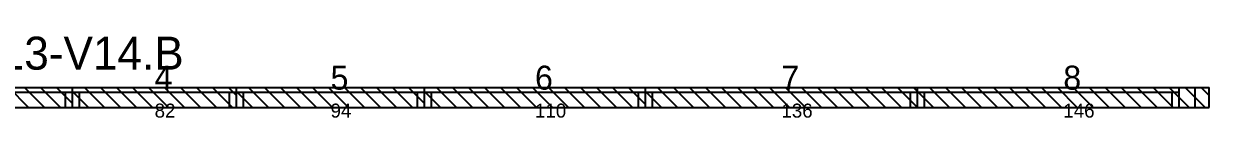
# Model space of a CAD drawing. Header units: metres. Extents: x -10 to 74425, y -2037 to 26.
# Drawn here: x 51243 to 51836, y -879 to -838 of the extents above; entities that cross this region are included whole.
import ezdxf

# ---------------------------------------------------------------- set-up
doc = ezdxf.new("R2010")
doc.units = ezdxf.units.M
doc.layers.add('VIGAS', color=7, linetype='Continuous')

msp = doc.modelspace()

# ---------------------------------------------------------------- linework, layer by layer
at = {"layer": 'VIGAS'}
for p, q in [((51197.1, -864), (51267.1, -864)), ((51245.1, -874), (51235.1, -864)), ((51253.1, -874), (51243.1, -864)), ((51261.1, -874), (51251.1, -864)), ((51267.1, -872), (51259.1, -864)), ((51267.1, -874), (51267.1, -864)), ((51267.1, -874), (51267.1, -864)), ((51267.1, -864), (51349.1, -864)), ((51267.1, -874), (51267.1, -864)), ((51267.1, -874), (51267.1, -864)), ((51267.1, -874), (51267.1, -864)), ((51267.1, -864), (51267.1, -864)), ((51283.1, -874), (51273.1, -864)), ((51291.1, -874), (51281.1, -864)), ((51299.1, -874), (51289.1, -864)), ((51307.1, -874), (51297.1, -864)), ((51315.1, -874), (51305.1, -864)), ((51323.1, -874), (51313.1, -864)), ((51331.1, -874), (51321.1, -864)), ((51339.1, -874), (51329.1, -864)), ((51347.1, -874), (51337.1, -864)), ((51349.1, -868), (51345.1, -864)), ((51349.1, -874), (51349.1, -864)), ((51349.1, -874), (51349.1, -864)), ((51349.1, -864), (51443.1, -864)), ((51349.1, -874), (51349.1, -864)), ((51349.1, -874), (51349.1, -864)), ((51349.1, -874), (51349.1, -864)), ((51365.1, -874), (51355.1, -864)), ((51373.1, -874), (51363.1, -864)), ((51381.1, -874), (51371.1, -864)), ((51389.1, -874), (51379.1, -864)), ((51397.1, -874), (51387.1, -864)), ((51405.1, -874), (51395.1, -864)), ((51413.1, -874), (51403.1, -864)), ((51421.1, -874), (51411.1, -864)), ((51429.1, -874), (51419.1, -864)), ((51437.1, -874), (51427.1, -864)), ((51443.1, -872), (51435.1, -864)), ((51443.1, -874), (51443.1, -864)), ((51443.1, -874), (51443.1, -864)), ((51443.1, -864), (51553.6, -864)), ((51443.1, -874), (51443.1, -864)), ((51443.1, -874), (51443.1, -864)), ((51443.1, -874), (51443.1, -864)), ((51443.1, -864), (51443.1, -864)), ((51459.1, -874), (51449.1, -864)), ((51467.1, -874), (51457.1, -864)), ((51475.1, -874), (51465.1, -864)), ((51483.1, -874), (51473.1, -864)), ((51491.1, -874), (51481.1, -864)), ((51499.1, -874), (51489.1, -864)), ((51507.1, -874), (51497.1, -864)), ((51515.1, -874), (51505.1, -864)), ((51523.1, -874), (51513.1, -864)), ((51531.1, -874), (51521.1, -864)), ((51539.1, -874), (51529.1, -864)), ((51547.1, -874), (51537.1, -864)), ((51553.6, -872.5), (51545.1, -864)), ((51553.6, -864.5), (51553.1, -864)), ((51553.6, -874), (51553.6, -864)), ((51553.6, -874), (51553.6, -864)), ((51553.6, -864), (51689.6, -864)), ((51553.6, -874), (51553.6, -864)), ((51553.6, -874), (51553.6, -864)), ((51553.6, -874), (51553.6, -864)), ((51569.6, -874), (51559.6, -864)), ((51577.6, -874), (51567.6, -864)), ((51585.6, -874), (51575.6, -864)), ((51593.6, -874), (51583.6, -864)), ((51601.6, -874), (51591.6, -864)), ((51609.6, -874), (51599.6, -864)), ((51617.6, -874), (51607.6, -864)), ((51625.6, -874), (51615.6, -864)), ((51633.6, -874), (51623.6, -864)), ((51641.6, -874), (51631.6, -864)), ((51649.6, -874), (51639.6, -864)), ((51657.6, -874), (51647.6, -864)), ((51665.6, -874), (51655.6, -864)), ((51673.6, -874), (51663.6, -864)), ((51681.6, -874), (51671.6, -864)), ((51689.6, -874), (51679.6, -864)), ((51689.6, -866), (51687.6, -864)), ((51689.6, -874), (51689.6, -864)), ((51689.6, -874), (51689.6, -864)), ((51689.6, -864), (51835.6, -864)), ((51689.6, -874), (51689.6, -864)), ((51689.6, -874), (51689.6, -864)), ((51689.6, -874), (51689.6, -864)), ((51705.6, -874), (51695.6, -864)), ((51713.6, -874), (51703.6, -864)), ((51721.6, -874), (51711.6, -864)), ((51729.6, -874), (51719.6, -864)), ((51737.6, -874), (51727.6, -864)), ((51745.6, -874), (51735.6, -864)), ((51753.6, -874), (51743.6, -864)), ((51761.6, -874), (51751.6, -864)), ((51769.6, -874), (51759.6, -864)), ((51777.6, -874), (51767.6, -864)), ((51785.6, -874), (51775.6, -864)), ((51793.6, -874), (51783.6, -864)), ((51801.6, -874), (51791.6, -864)), ((51809.6, -874), (51799.6, -864)), ((51817.6, -874), (51807.6, -864)), ((51825.6, -874), (51815.6, -864)), ((51820.6, -874), (51820.6, -864)), ((51833.6, -874), (51823.6, -864)), ((51828.6, -874), (51828.6, -864)), ((51835.6, -868), (51831.6, -864)), ((51835.6, -874), (51835.6, -864)), ((51197.1, -866.2), (51267.1, -866.2)), ((51263.6, -874), (51263.6, -866.2)), ((51275.1, -874), (51267.1, -866)), ((51267.1, -866.2), (51349.1, -866.2)), ((51270.6, -874), (51270.6, -866.2)), ((51345.6, -874), (51345.6, -866.2)), ((51357.1, -874), (51349.1, -866)), ((51349.1, -866.2), (51443.1, -866.2)), ((51352.6, -874), (51352.6, -866.2)), ((51439.6, -874), (51439.6, -866.2)), ((51451.1, -874), (51443.1, -866)), ((51443.1, -866.2), (51553.6, -866.2)), ((51446.6, -874), (51446.6, -866.2)), ((51550.1, -874), (51550.1, -866.2)), ((51561.6, -874), (51553.6, -866)), ((51553.6, -866.2), (51689.6, -866.2)), ((51557.1, -874), (51557.1, -866.2)), ((51686.1, -874), (51686.1, -866.2)), ((51697.6, -874), (51689.6, -866)), ((51689.6, -866.2), (51820.6, -866.2)), ((51693.1, -874), (51693.1, -866.2)), ((51817.1, -874), (51817.1, -866.2)), ((51197.1, -874), (51267.1, -874)), ((51263.6, -874), (51267.1, -874)), ((51267.1, -874), (51349.1, -874)), ((51267.1, -874), (51270.6, -874)), ((51267.1, -874), (51267.1, -874)), ((51345.6, -874), (51349.1, -874)), ((51349.1, -874), (51443.1, -874)), ((51349.1, -874), (51352.6, -874)), ((51349.1, -874), (51349.1, -874)), ((51439.6, -874), (51443.1, -874)), ((51443.1, -874), (51553.6, -874)), ((51443.1, -874), (51446.6, -874)), ((51443.1, -874), (51443.1, -874)), ((51550.1, -874), (51553.6, -874)), ((51553.6, -874), (51689.6, -874)), ((51553.6, -874), (51557.1, -874)), ((51553.6, -874), (51553.6, -874)), ((51686.1, -874), (51689.6, -874)), ((51689.6, -874), (51835.6, -874)), ((51689.6, -874), (51693.1, -874)), ((51689.6, -874), (51689.6, -874)), ((51817.1, -874), (51820.6, -874))]:
    msp.add_line(p, q, dxfattribs=at)

# ---------------------------------------------------------------- texts
for s, height, p in [('V10-V11-V12-V13-V14.B', 16.5, (51076.1, -855)), ('4', 12, (51308.1, -865)), ('5', 12, (51396.1, -865)), ('6', 12, (51498.35, -865)), ('7', 12, (51621.6, -865)), ('8', 12, (51762.6, -865)), ('82', 7, (51308.1, -879)), ('94', 7, (51396.1, -879)), ('110', 7, (51498.35, -879)), ('136', 7, (51621.6, -879)), ('146', 7, (51762.6, -879))]:
    msp.add_text(s, height=height, dxfattribs=at).set_placement(p)

doc.saveas('drawing.dxf')
